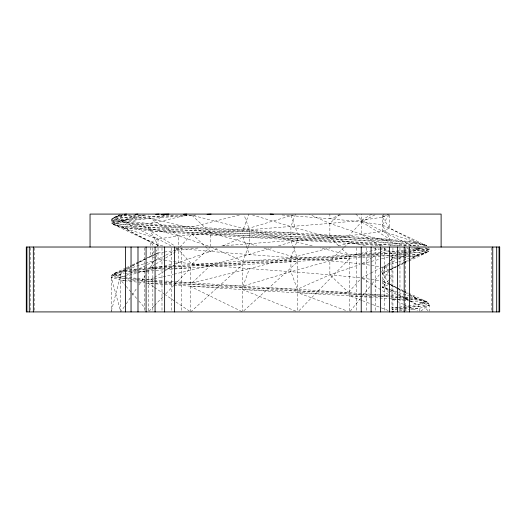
<?xml version="1.0" encoding="UTF-8"?>
<svg xmlns="http://www.w3.org/2000/svg" width="526" height="526" viewBox="0 0 526 526"><rect width="100%" height="100%" fill="white"/><g stroke="black" fill="none" stroke-linecap="round" stroke-linejoin="round"><path stroke-width="0.39" stroke-dasharray="2.63 1.97" d="M282.146 214.976L329.868 218.75L361.625 221.867L382.349 224.983L426.704 245.622L417.263 242.506L390.088 239.389L349.356 237.752L297.801 236.661L297.368 240.165L290.917 257.687L290.917 271.705L297.368 289.228L388.451 295.336M111.4 311.129L121.414 272.021L123.117 270.542L131.645 266.103M120.369 214.43L113.675 217.586L111.867 219.066L111.203 221.091L111.867 223.109L113.675 224.595L121.414 226.226L243.012 230.046L248.89 214.082M164.171 266.386L243.012 261.192L248.344 246.72M248.62 245.958L249.462 243.669L249.462 229.652L244.005 214.818M145.958 283.113L243.012 286.111L249.462 268.595L330.321 247.825M295.507 214.082L290.917 226.542L290.917 240.56L292.877 245.892M153.776 260.942L150.291 267.425L148.904 268.904L121.414 272.021L113.675 273.651L111.867 275.137L111.203 277.156L111.203 311.918M155.709 257.339L158.03 253.019L163.612 252.178M195.922 215.002L150.291 218.362L123.117 221.479L113.675 224.595L150.831 242.118L158.03 239.001L178.755 235.885L210.512 232.768L329.868 223.425L361.625 220.309L382.349 217.192L384.019 214.082M355.924 214.082L361.625 220.309L382.349 231.21L426.704 245.622L418.966 243.985L349.356 241.802L348.449 243.282L344.385 247.115M153.98 251.362L150.831 256.129L147.28 257.977M156.682 247.273L158.03 245.228L150.291 230.822L123.117 227.705L113.675 224.595L158.03 239.001L170.897 245.767M389.095 214.759L382.349 224.983L390.088 239.389C297.197 232.236 204.042 228.672 111.203 221.091L120.789 217.974L146.774 215.042M396.657 266.458L389.549 270.147L382.349 281.055L388.536 292.574M396.657 287.86L389.549 284.165L382.349 273.264L388.477 264.098M390.667 260.824L391.982 258.858L417.263 255.741L426.704 252.625L428.519 251.145L429.177 249.12L428.519 247.102M124.412 306.546L120.789 311.918L111.203 277.156L120.789 274.046L124.037 273.678M126.22 303.857L130.29 297.808M132.105 295.119L136.629 288.399M138.89 285.039L145.229 275.631M147.49 272.271L148.398 270.929L190.695 267.813L370.021 256.971M350.198 311.28L360.389 298.492M362.427 295.941L370.067 286.348M372.106 283.79L379.239 274.842M381.284 272.284L388.418 263.335M390.456 260.778L391.982 258.858M388.773 280.016L382.349 287.281L397.623 294.948M389.306 279.411L391.982 276.38L389.016 275.42M132.624 218.237L136.306 214.082M179.853 247.141L191.931 233.939C267.616 236.279 343.511 236.753 418.781 245.918M375.018 214.818L361.625 221.867L348.449 236.273C282.423 233.551 216.304 233.952 150.291 230.822L174.593 245.78M153.77 287.012L148.398 283.389L242.585 289.616L348.449 292.344L360.527 279.135M390.548 245.905L391.475 244.919L418.788 245.977M154.039 306.04L148.398 311.918L148.398 270.929L145.945 271.028M154.598 305.448L163.625 296.039M165.881 293.692L173.777 285.454M174.343 284.868L190.695 267.813L174.31 268.24M298.939 310.748L349.685 258.47L349.356 256.445L348.449 254.965L340.901 247.845M175.901 248.397L178.755 249.903L191.931 264.308L210.512 246.786M174.073 282.324L191.931 283.001L210.512 265.479L271.455 247.963M339.776 214.082L329.868 223.425L329.868 237.443L338.58 245.655M343.8 247.661L329.868 260.804L290.917 271.705L243.012 286.111L164.171 280.923M190.695 311.918L242.585 264.696L242.585 311.109M243.794 310.813L297.801 261.586L297.368 258.082L293.16 246.655M122.551 214.963L121.414 215.949L111.867 219.066L121.414 222.182L148.904 225.292L191.03 228.409L349.356 237.752L417.263 242.506L389.549 228.1L382.349 217.192L387.866 214.424M417.348 247.851L428.519 251.145L418.966 254.262L417.263 255.741L408.735 260.173M420.872 311.024L429.177 305.192L428.519 303.173L426.704 301.687L408.866 293.278M117.633 216.298L121.111 214.082M312.194 245.885L191.931 215.246L120.789 217.974L111.867 219.066L150.291 223.813L166.104 214.082M155.157 264.433L150.291 267.425L137.503 268.891M155.847 264.006L164.875 258.45M165.565 258.023L178.755 249.903L199.111 247.904M137.457 279.155L150.291 279.885L153.763 277.748M154.46 277.32L163.487 271.764M164.178 271.337L178.755 262.362L210.512 251.461L218.638 247.858M361.625 220.309L371.744 214.082M362.315 263.493L371.343 257.937M372.033 257.51L388.004 247.68M165.177 255.485L154.394 261.074M165.894 255.11L175.184 250.225M175.901 249.85L178.755 248.344C239.06 254.742 299.688 257.405 359.994 263.763M361.625 277.938L370.199 273.428M370.915 273.047L379.489 268.536M380.206 268.161L397.623 259.371M132.355 265.735L138.042 262.783M138.752 262.415L146.57 258.351M397.367 266.084L403.047 263.131M403.758 262.763L408.025 260.548M123.117 214.47L113.675 217.586L123.117 220.696L135.576 214.45M155.124 254.479L123.117 270.542L113.675 273.651L123.117 276.768L153.664 261.435M155.847 254.111L158.03 253.019L155.781 249.613M398.353 259.002L404.172 256.083M404.895 255.721L417.263 249.515L428.519 251.145L409.037 253.427M388.28 275.183L382.349 273.264L397.623 265.597M398.353 265.236L404.172 262.316M404.895 261.948L417.263 255.741L391.982 257.378L418.966 254.262L426.704 252.625L417.263 249.515L405.276 248.14M125.569 268.05L113.675 273.651L131.572 267.839M126.312 267.695L131.513 265.242M132.256 264.894L138.2 262.093M138.943 261.738L153.71 254.886M382.349 273.264L396.236 266.998M396.979 266.643L402.923 263.842M403.666 263.493L408.123 261.389M408.866 261.041L426.704 252.625L410.359 257.937M223.07 245.892L243.012 237.055L391.475 240.869L418.966 243.985L424.844 245.905M241.848 311.563L190.695 286.506L297.368 289.228L329.868 274.822L360.073 264.453M154.434 254.577L158.03 253.019M382.349 217.192L388.826 214.391M396.236 287.321L389.549 284.165L382.349 287.281L382.349 267.037L390.128 264.506M340.453 215.121L329.868 218.75L329.868 214.082M403.672 250.291L417.263 248.732L420.169 247.772M121.427 215.068L113.675 217.586L121.414 215.949L130.06 214.97M132.355 267.589L158.03 259.246L163.612 260.087M390.91 264.256L397.912 261.981M398.688 261.724L409.583 258.187M410.661 309.479L419.59 308.308L429.177 305.192L429.177 311.175M243.012 230.046L293.002 215.055M278.524 245.839L297.368 240.165L349.356 241.802L400.371 245.925M123.117 220.696L144.86 215.068M124.708 276.36L136.629 273.27M137.424 273.066L163.652 266.274M164.447 266.064L173.192 263.802M173.988 263.598L178.755 262.362C239.06 268.76 299.688 271.423 359.994 277.781M362.421 263.717L380.699 258.983M381.495 258.772L404.547 252.809M405.342 252.598L417.263 249.515M239.297 215.068L191.931 226.93L120.789 224.201L111.867 223.109L121.414 220L148.904 216.883L174.704 214.976M338.198 245.846L348.449 243.282L391.475 244.919M191.931 283.001L249.462 268.595M150.291 223.813L186.993 215.035M137.503 278.418L150.291 279.885L153.467 279.128M154.256 278.938L173.271 274.388M174.067 274.197L210.512 265.479M359.975 253.604L329.868 260.804L329.868 274.822L348.449 292.344M360.77 253.414L378.996 249.054M379.785 248.864L383.75 247.917M164.408 252.059L178.755 249.903M414.087 247.91L417.263 248.732L422.891 247.917M405.224 298.498L418.966 300.057L428.519 303.173L391.982 307.92L397.709 307.572M399.293 310.965L409.846 309.584M410.661 301.069L419.59 302.075L429.177 305.192L391.982 309.4L409.846 308.696M124.715 270.357L136.707 268.983M211.248 247.115L243.012 261.192C296.302 257.779 349.751 255.958 402.877 250.383M396.328 252.782L389.043 253.512M397.137 252.69L402.798 252.046M403.606 251.954L429.177 249.12L425.495 247.924M124.846 273.586L145.15 271.298M145.958 271.206L148.398 270.929M408.222 253.519L391.982 255.353L370.837 256.912M221.873 245.879L329.868 237.443L361.625 234.326L382.349 231.21L389.549 228.1L389.549 214.082M153.559 267.182L150.291 267.425L153.553 267.293M154.374 267.116L163.356 266.445M124.728 270.436L153.763 268.543M154.578 268.484L163.487 267.826M164.296 267.767L173.205 267.109M174.014 267.05L349.356 256.445L379.325 254.229M380.134 254.17L388.234 253.571M398.524 307.526L418.966 306.283L419.59 308.308L419.59 311.195M383.835 248.002L390.088 251.849L402.923 251.126M403.725 251.08L418.966 250.218M145.123 214.989L121.414 215.949L120.789 217.974L121.414 220L123.117 221.479L158.03 239.001L158.03 259.246L154.434 257.687M397.709 255.123L372.309 255.86M398.524 255.09L418.966 254.262M154.368 267.261L163.33 266.899M164.145 266.866L191.03 265.788L242.585 264.696M123.866 271.922L121.414 272.021L111.867 275.137L121.414 278.247L153.763 281.726M124.682 271.889L145.123 271.061M410.661 308.663L419.59 308.308M379.299 253.795L348.449 254.965L320.078 247.858M380.107 253.762L388.227 253.453M389.036 253.42L396.295 253.144M397.097 253.111L402.719 252.894M403.527 252.861L419.59 252.237L429.177 249.12L416.559 247.897M191.931 264.308L297.801 261.586L297.801 311.918M243.012 261.192L349.685 258.47L349.685 311.918M148.904 268.904L173.488 268.26M361.651 256.129L297.368 258.082L263.598 247.924M362.473 256.109L371.488 255.879M162.817 245.951L158.03 245.228L150.831 242.118L123.117 227.705L148.904 229.343L297.368 233.156L290.917 215.64L290.917 214.082M380.824 296.664L349.685 295.849L242.585 289.616L297.039 311.616M381.639 296.684L389.838 296.894M153.776 281.548L126.411 280.49M154.591 281.581L163.52 281.923M164.329 281.949L173.264 282.291M125.609 280.463L120.789 280.273L111.203 277.156L136.655 279.115M359.942 294.251L297.801 292.732L347.397 311.076M360.757 294.284L388.458 295.395M396.071 299.13L372.461 297.525M396.887 299.162L418.966 300.057L426.704 301.687L417.263 304.804L404.895 298.597M297.801 236.661L190.695 230.434L148.398 227.317L120.789 224.201L111.203 221.091L121.414 220L150.291 218.362L210.512 232.768L256.53 245.8M150.291 230.822C227.962 237.121 305.876 239.751 383.553 245.912M243.012 286.111L297.368 289.228M349.356 241.802L191.03 232.459L148.904 229.343L121.414 226.226L111.867 223.109L123.117 221.479L178.755 235.885L208.191 245.99M397.919 297.348L389.043 296.763M398.728 297.4L404.369 297.755M405.178 297.808L417.263 298.571L426.704 301.687L410.359 296.381M379.325 296.039L349.356 293.824L174.014 283.225M380.134 296.099L388.234 296.703M371.645 297.466L349.685 295.849L361.77 300.438M154.578 281.785L163.487 282.442M164.296 282.501L173.205 283.159M150.291 279.885L153.559 280.128M154.374 280.187L163.356 280.864M397.945 297.67L391.475 296.94L390.548 295.954M398.754 297.762L404.415 298.406M409.846 300.977L391.982 298.965L396.341 301.01M124.037 280.641L120.789 280.273L125.569 285.75M124.846 280.733L145.15 283.021M390.884 295.553L404.474 297.111M405.276 297.197L417.263 298.571L408.735 294.139M124.715 276.952L136.707 278.326M428.519 303.173L419.59 302.075L428.052 310.761M123.117 276.768L111.867 275.137L120.789 274.046L120.789 311.116M362.421 264.039L380.752 266.794M175.572 247.864L178.755 248.344M362.421 278.057L380.752 280.812M164.408 260.206L178.755 262.362L178.755 235.885L150.291 218.362L148.904 216.883L148.398 214.858M365.524 245.971L329.868 237.443L290.917 226.542L252.611 215.022M373.447 247.871L378.996 249.192M379.785 249.383L388.504 251.467M406.138 245.852L361.625 234.326L329.868 223.425L309.512 214.404M388.28 289.201L382.349 287.281L390.128 289.813M389.016 289.438L391.982 290.398L397.603 293.6M390.91 290.063L397.912 292.338M398.688 292.587L409.583 296.131M362.526 300.727L371.586 304.173M372.342 304.455L380.653 307.618M381.409 307.901L388.208 310.485M382.349 267.037L389.549 270.147M389.549 284.165L382.349 281.055L397.623 288.715M153.71 257.378L150.831 256.129L150.831 242.118L153.533 246.201M397.071 301.352L402.883 304.081M403.606 304.416L407.966 306.467M408.695 306.803L417.414 310.899M396.979 287.669L402.923 290.477M403.666 290.825L408.123 292.929M411.444 245.813L382.349 231.21L382.349 214.082M415.81 248.002L417.263 248.732M398.353 289.083L404.172 292.002M404.895 292.371L417.263 298.571M398.353 295.316L404.172 298.235M123.117 227.705L158.03 245.228M397.367 288.228L403.047 291.187M403.758 291.555L408.025 293.771M398.3 294.001L404.625 297.598M405.322 297.999L409.537 300.399M410.241 300.8L417.263 304.804L418.966 306.283M361.625 221.867L390.088 239.389M380.364 245.866L361.625 234.326L361.625 214.082M362.315 278.366L369.956 283.067M370.646 283.494L388.694 294.606M154.44 287.466L163.842 293.804M164.513 294.258L189.353 311.017M191.931 215.246L210.512 232.768L210.512 246.01M191.931 233.939L204.706 245.984M205.285 246.53L210.512 251.461M390.088 251.849L391.475 253.328L391.982 255.353L391.982 311.293M126.095 286.361L131.408 292.443M131.941 293.054L136.714 298.531M138.838 300.964L145.209 308.269M243.012 237.055L249.462 254.577M148.398 227.317L148.904 229.343M491.744 247.845L491.744 311.096M405.678 247.845L405.678 311.096M399.964 247.845L399.964 311.918M392.935 247.845L392.935 311.918M384.802 247.845L384.802 311.096M375.801 247.845L375.801 311.096M366.195 247.845L366.195 311.096M356.26 247.845L356.26 311.096M190.695 267.813L190.695 311.103M181.641 247.845L181.641 311.096M171.686 247.845L171.686 311.096M161.988 247.845L161.988 311.096M152.842 247.845L152.842 311.096M144.512 247.845L144.512 311.096M34.749 247.845L34.749 311.096M30.271 247.845L30.271 311.096"/><path stroke-width="0.79" d="M391.982 311.918L393.606 311.708M124.478 214.312L126.516 214.082M135.563 214.345L137.924 214.082M155.716 214.319L158.97 214.082M183.567 214.319L186.796 214.082M207.099 214.325L211.09 214.082M161.508 214.358L168.885 214.082M270.193 214.082L273.382 214.319M499.036 247.023L499.036 311.918M496.695 247.023L496.695 311.918M492.757 247.023L492.757 311.918M441.117 247.023L441.117 214.082L90.045 214.082L90.045 247.023M409.609 247.023L409.609 311.918M404.198 247.023L404.198 311.918M397.419 247.023L397.419 311.918M389.47 247.023L389.47 311.918M380.607 247.023L380.607 311.918M371.1 247.023L371.1 311.918M361.23 247.023L361.23 311.918M174.461 247.023L174.461 311.918M164.625 247.023L164.625 311.918M155.065 247.023L155.065 311.918M146.083 247.023L146.083 311.918M137.99 247.023L137.99 311.918M131.046 247.023L131.046 311.918M125.49 247.023L125.49 311.918M33.342 247.023L33.342 311.918M29.305 247.023L29.305 311.918M26.931 247.023L26.931 311.918M499.7 247.023L26.3 247.023L26.3 311.918L499.7 311.918L499.7 247.023"/></g></svg>
